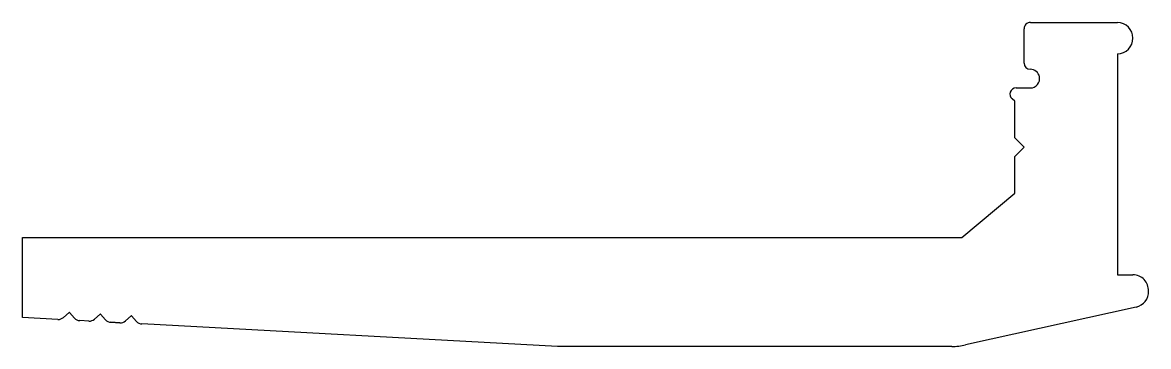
# Model space of a CAD drawing. Extents: x -18.1 to 18.1, y 15 to 25.4.
import ezdxf

# ---------------------------------------------------------------- set-up
doc = ezdxf.new("R2010")
doc.units = 0
doc.header["$LTSCALE"] = 0.25
doc.layers.add('1', color=7, linetype='CONTINUOUS')

msp = doc.modelspace()

# ---------------------------------------------------------------- linework, layer by layer
at = {"layer": '1', "linetype": 'CONTINUOUS'}
for p, q in [((14.306, 25.401), (17.103, 25.401)), ((14.103, 24.096), (14.103, 25.201)), ((17.103, 24.401), (17.103, 17.301)), ((14.303, 23.901), (14.303, 23.901)), ((13.844, 23.301), (14.303, 23.301)), ((13.803, 22.874), (13.715, 22.948)), ((13.803, 21.701), (13.803, 22.874)), ((14.103, 21.401), (13.803, 21.701)), ((13.803, 21.101), (14.103, 21.401)), ((13.803, 19.927), (13.803, 21.101)), ((12.103, 18.501), (13.803, 19.927)), ((-18.102, 15.93), (-18.102, 18.501)), ((-18.102, 18.501), (12.103, 18.501)), ((17.103, 17.301), (17.603, 17.301)), ((-16.966, 15.869), (-18.102, 15.93)), ((-16.606, 16.094), (-16.786, 15.933)), ((-16.433, 15.913), (-16.595, 16.094)), ((-15.607, 16.04), (-15.787, 15.879)), ((-15.434, 15.86), (-15.596, 16.04)), ((-14.609, 15.986), (-14.789, 15.825)), ((-14.436, 15.806), (-14.598, 15.986)), ((17.708, 16.266), (12.215, 15.048)), ((-15.968, 15.815), (-16.26, 15.831)), ((-14.969, 15.761), (-15.262, 15.777)), ((-15.262, 15.777), (-14.969, 15.761)), ((-14.969, 15.761), (-15.262, 15.777)), ((-15.262, 15.777), (-14.969, 15.761)), ((-14.969, 15.761), (-15.262, 15.777)), ((-0.897, 15.001), (-14.263, 15.723)), ((11.782, 15.001), (-0.897, 15.001))]:
    msp.add_line(p, q, dxfattribs=at)
for centre, radius, start, end in [((14.303, 25.201), 0.2, 88.9977, 179.9992), ((17.103, 24.901), 0.5, 270.0035, 89.9969), ((14.303, 24.101), 0.2, 181.4183, 270), ((14.303, 23.601), 0.3, 11.1678, 90), ((14.303, 23.601), 0.3, 270.0002, 11.153), ((13.844, 23.101), 0.2, 90.0789, 230.0076), ((17.603, 16.801), 0.5, 357.2298, 89.9967), ((17.603, 16.755), 0.5, 282.1604, 2.4639), ((-16.953, 16.119), 0.25, 266.9082, 311.9082), ((-16.601, 16.088), 0.008, 41.9082, 131.9082), ((-15.602, 16.034), 0.008, 41.9082, 131.9082), ((-14.604, 15.98), 0.008, 41.9082, 131.9082), ((-16.247, 16.08), 0.25, 221.9082, 266.9082), ((-15.954, 16.065), 0.25, 266.9082, 311.9082), ((-15.248, 16.027), 0.25, 221.9082, 266.9082), ((-14.956, 16.011), 0.25, 266.9082, 311.9082), ((-14.25, 15.973), 0.25, 221.9082, 266.9082), ((11.782, 17.001), 2, 270, 282.5)]:
    msp.add_arc(centre, radius, start, end, dxfattribs=at)

doc.saveas('drawing.dxf')
